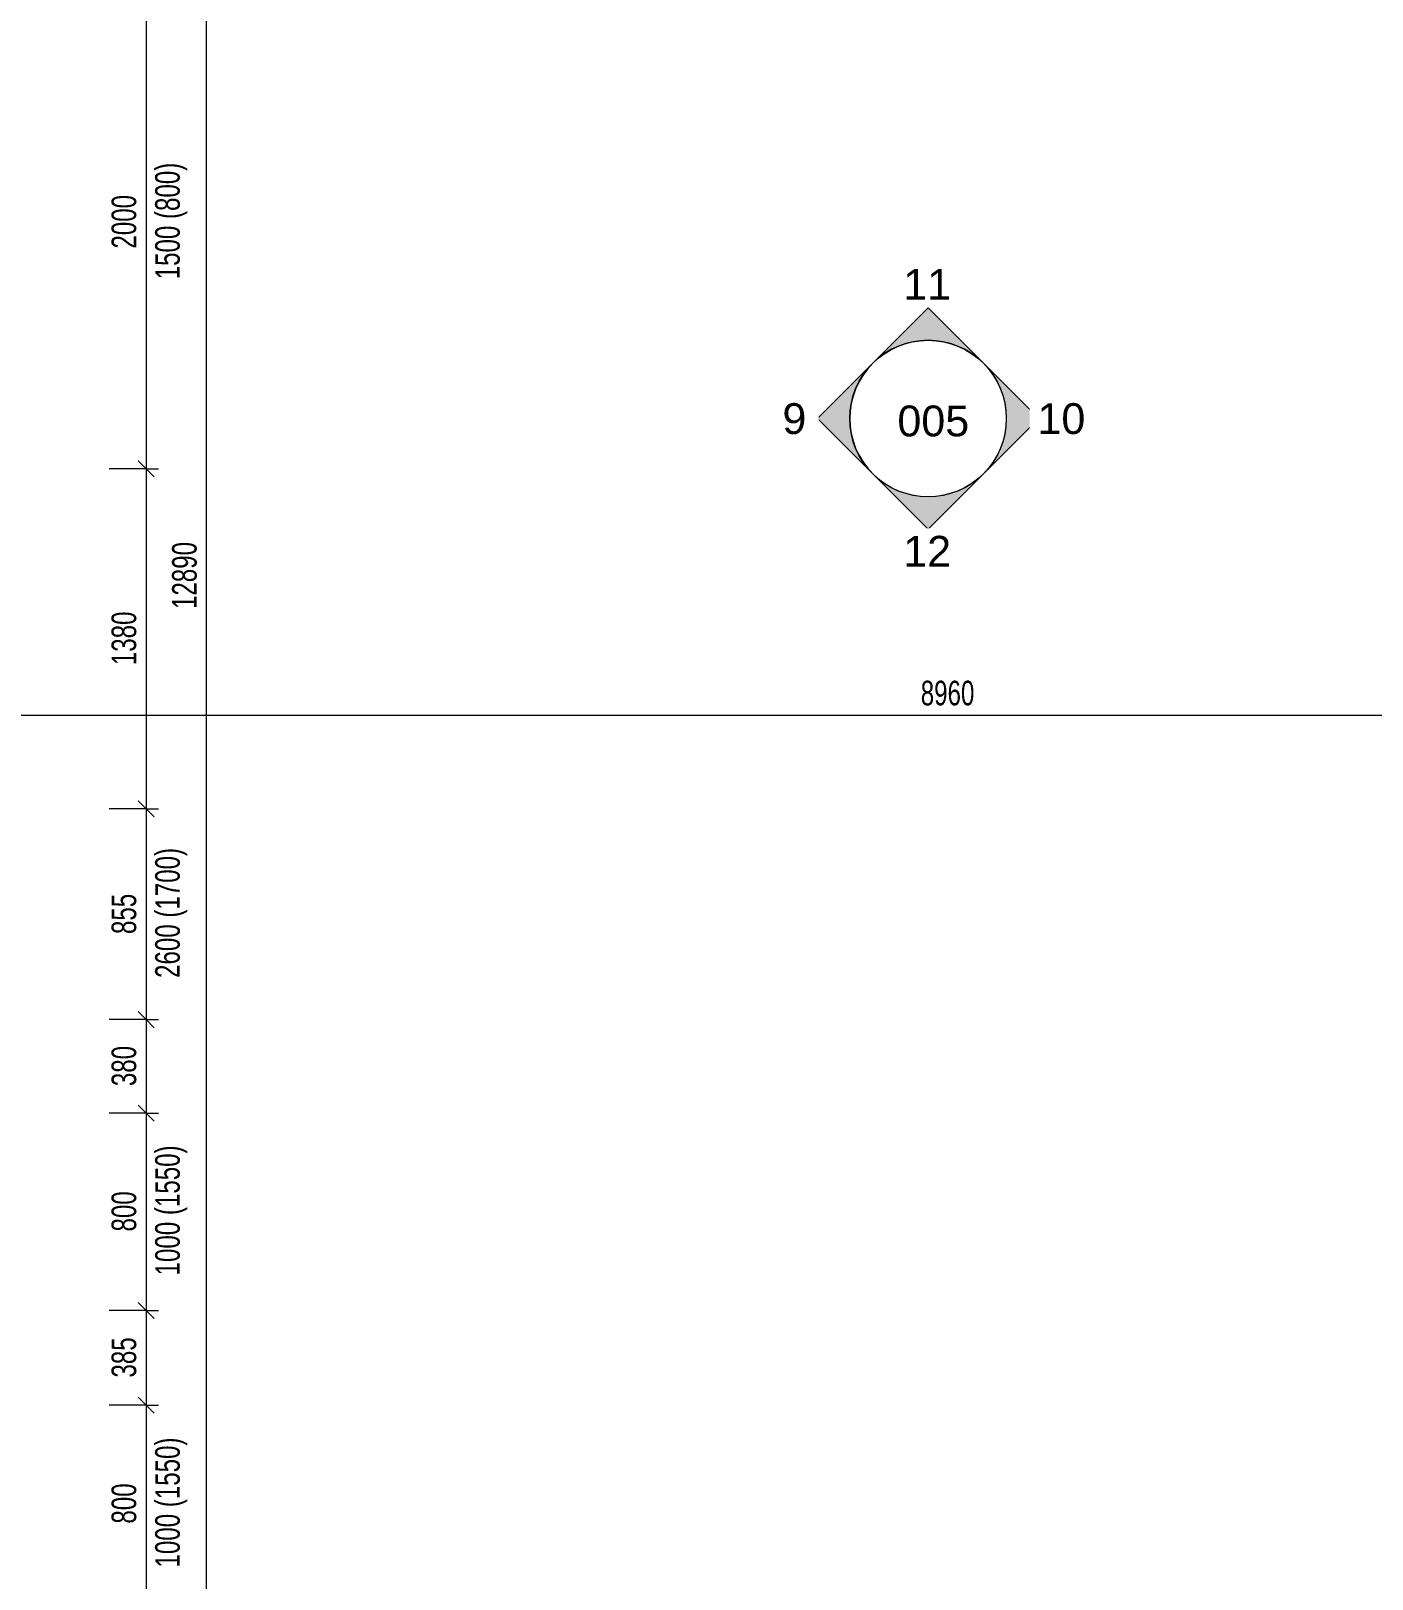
# Model space of a CAD drawing. Header units: millimetres. Extents: x -3281 to 232784, y -45352 to 20466.
# Drawn here: x 24433 to 29874, y -14750 to -8470 of the extents above; entities that cross this region are included whole.
import ezdxf

# ---------------------------------------------------------------- set-up
doc = ezdxf.new("R2010")
doc.units = ezdxf.units.MM
for name, color, linetype, lineweight in [('A-ANNO-DIMS', 211, 'Continuous', 9), ('A-ANNO-DIMS-50', 211, 'Continuous', 9), ('G-ANNO-SYMB', 111, 'Continuous', 9)]:
    doc.layers.add(name, color=color, linetype=linetype, lineweight=lineweight)
doc.styles.add('Arial', font='arial.ttf', dxfattribs={"height": 125})
doc.styles.add('Arial_1', font='arial.ttf', dxfattribs={"width": 0.7, "height": 100})
doc.dimstyles.new('Vnitřní_-_průhledné_1', dxfattribs={"dimscale": 304.8, "dimtxt": 102.02594, "dimasz": 0.213255, "dimexe": 0.164042, "dimexo": 0.0625, "dimgap": 0.032808, "dimtad": 1, "dimdec": 0, "dimrnd": 5, "dimzin": 0, "dimdsep": 46, "dimtxsty": 'Arial_1', "dimblk1": 'OBLIQUE', "dimblk2": 'OBLIQUE', "dimsah": 1, "dimcen": 0.09, "dimdle": 0.164042, "dimazin": 0, "dimtfac": 1, "dimtdec": 4, "dimtix": 1, "dimtmove": 0, "dimatfit": 3, "dimfxl": 0.492126, "dimfxlon": 1, "dimtvp": 1, "dimtolj": 1, "dimtzin": 0, "dimarcsym": 2})

# ---------------------------------------------------------------- blocks, each defined once
blk = doc.blocks.new('Pohled - Vyplněná šipka-93341-1NP_NÁVRH A')
at = {"layer": 'G-ANNO-SYMB'}
blk.add_circle((0, 0), 6.35, dxfattribs=at)
blk = doc.blocks.new('Pohled - Vyplněná šipka-94945-1NP_NÁVRH A')
at = {"layer": 'G-ANNO-SYMB'}
h = blk.add_hatch(color=256, dxfattribs=at)
edge = h.paths.add_edge_path()
edge.add_line((0, 8.98), (4.49, 4.49))
edge.add_arc((0, 0), 6.35, 45, 135)
edge.add_line((-4.49, 4.49), (0, 8.98))
for p, q in [((0, 8.98), (-4.49, 4.49)), ((0, 8.98), (-4.49, 4.49)), ((4.49, 4.49), (0, 8.98)), ((4.49, 4.49), (0, 8.98))]:
    blk.add_line(p, q, dxfattribs=at)
blk.add_arc((0, 0), 6.35, 45, 135, dxfattribs=at)
blk = doc.blocks.new('DIMBLOCK128-1NP_NÁVRH A')
at = {"layer": 'A-ANNO-DIMS-50', "lineweight": 18}
for p, q in [((25145.2, -4236.1), (25112.7, -4203.6)), ((25145.2, -4236.1), (25177.7, -4268.6)), ((25145.2, -17126.7), (25112.7, -17094.2)), ((25145.2, -17126.7), (25177.7, -17159.2))]:
    blk.add_line(p, q, dxfattribs=at)
at = {"layer": 'A-ANNO-DIMS-50'}
for p, q in [((25145.2, -17176.7), (25145.2, -4186.1)), ((25145.2, -4236.1), (24995.2, -4236.1)), ((25145.2, -4236.1), (25195.2, -4236.1)), ((25145.2, -17126.7), (24995.2, -17126.7)), ((25145.2, -17126.7), (25195.2, -17126.7))]:
    blk.add_line(p, q, dxfattribs=at)
at = {"layer": 'A-ANNO-DIMS-50', "color": 0, "insert": (25005.4, -10814.8), "char_height": 100, "width": 320.204, "attachment_point": 1, "rotation": 90, "line_spacing_factor": 0.941778, "style": 'Arial_1'}
blk.add_mtext('12890', dxfattribs=at)
blk = doc.blocks.new('_Oblique')
at = {"color": 0, "linetype": 'ByBlock', "lineweight": -2}
blk.add_line((-0.5, -0.5), (0.5, 0.5), dxfattribs=at)
blk = doc.blocks.new('DIMBLOCK129-1NP_NÁVRH A')
at = {"layer": 'A-ANNO-DIMS-50'}
for p, q in [((23670.3, -11245.5), (23670.3, -11095.5)), ((32629.1, -11245.5), (32629.1, -11095.5)), ((23620.3, -11245.5), (32679.1, -11245.5)), ((23670.3, -11245.5), (23670.3, -11295.5)), ((32629.1, -11245.5), (32629.1, -11295.5))]:
    blk.add_line(p, q, dxfattribs=at)
at = {"layer": 'A-ANNO-DIMS-50', "lineweight": 18}
for p, q in [((23670.3, -11245.5), (23702.8, -11213)), ((32629.1, -11245.5), (32661.6, -11213)), ((23670.3, -11245.5), (23637.8, -11278)), ((32629.1, -11245.5), (32596.6, -11278))]:
    blk.add_line(p, q, dxfattribs=at)
at = {"layer": 'A-ANNO-DIMS-50', "color": 0, "insert": (28043, -11105.7), "char_height": 100, "width": 256.164, "attachment_point": 1, "line_spacing_factor": 0.941778, "style": 'Arial_1'}
blk.add_mtext('8960', dxfattribs=at)
blk = doc.blocks.new('DIMBLOCK151-1NP_NÁVRH A')
at = {"layer": 'A-ANNO-DIMS-50', "lineweight": 18}
for p, q in [((24899.8, -8245.8), (24867.3, -8213.3)), ((24899.8, -8245.8), (24932.3, -8278.3)), ((24899.8, -10245.8), (24867.3, -10213.3)), ((24899.8, -10245.8), (24932.3, -10278.3))]:
    blk.add_line(p, q, dxfattribs=at)
at = {"layer": 'A-ANNO-DIMS-50'}
for p, q in [((24899.8, -8245.8), (24749.8, -8245.8)), ((24899.8, -8245.8), (24899.8, -10245.8)), ((24899.8, -8245.8), (24949.8, -8245.8)), ((24899.8, -10245.8), (24749.8, -10245.8)), ((24899.8, -10245.8), (24949.8, -10245.8))]:
    blk.add_line(p, q, dxfattribs=at)
at = {"layer": 'A-ANNO-DIMS-50', "color": 0, "char_height": 100, "attachment_point": 1, "rotation": 90, "line_spacing_factor": 0.941778, "style": 'Arial_1'}
for s, insert, width in [('1500 (800)', (24936.9, -9477.3), 555.649), ('2000', (24759.9, -9352.6), 256.164)]:
    blk.add_mtext(s, dxfattribs=dict(at, insert=insert, width=width))
blk = doc.blocks.new('DIMBLOCK152-1NP_NÁVRH A')
at = {"layer": 'A-ANNO-DIMS-50', "lineweight": 18}
for p, q in [((24899.8, -10245.8), (24867.3, -10213.3)), ((24899.8, -10245.8), (24932.3, -10278.3)), ((24899.8, -11625.8), (24867.3, -11593.3)), ((24899.8, -11625.8), (24932.3, -11658.3))]:
    blk.add_line(p, q, dxfattribs=at)
at = {"layer": 'A-ANNO-DIMS-50'}
for p, q in [((24899.8, -10245.8), (24749.8, -10245.8)), ((24899.8, -10245.8), (24899.8, -11625.8)), ((24899.8, -10245.8), (24949.8, -10245.8)), ((24899.8, -11625.8), (24749.8, -11625.8)), ((24899.8, -11625.8), (24949.8, -11625.8))]:
    blk.add_line(p, q, dxfattribs=at)
at = {"layer": 'A-ANNO-DIMS-50', "color": 0, "insert": (24759.9, -11042.6), "char_height": 100, "width": 256.164, "attachment_point": 1, "rotation": 90, "line_spacing_factor": 0.941778, "style": 'Arial_1'}
blk.add_mtext('1380', dxfattribs=at)
blk = doc.blocks.new('DIMBLOCK153-1NP_NÁVRH A')
at = {"layer": 'A-ANNO-DIMS-50', "lineweight": 18}
for p, q in [((24899.8, -11625.8), (24867.3, -11593.3)), ((24899.8, -11625.8), (24932.3, -11658.3)), ((24899.8, -12480.8), (24867.3, -12448.3)), ((24899.8, -12480.8), (24932.3, -12513.3))]:
    blk.add_line(p, q, dxfattribs=at)
at = {"layer": 'A-ANNO-DIMS-50'}
for p, q in [((24899.8, -11625.8), (24749.8, -11625.8)), ((24899.8, -11625.8), (24899.8, -12480.8)), ((24899.8, -11625.8), (24949.8, -11625.8)), ((24899.8, -12480.8), (24749.8, -12480.8)), ((24899.8, -12480.8), (24949.8, -12480.8))]:
    blk.add_line(p, q, dxfattribs=at)
at = {"layer": 'A-ANNO-DIMS-50', "color": 0, "char_height": 100, "attachment_point": 1, "rotation": 90, "line_spacing_factor": 0.941778, "style": 'Arial_1'}
for s, insert, width in [('2600 (1700)', (24936.9, -12311.5), 619.69), ('855', (24759.9, -12133.4), 192.123)]:
    blk.add_mtext(s, dxfattribs=dict(at, insert=insert, width=width))
blk = doc.blocks.new('DIMBLOCK154-1NP_NÁVRH A')
at = {"layer": 'A-ANNO-DIMS-50'}
for p, q in [((24899.8, -12480.8), (24749.8, -12480.8)), ((24899.8, -12480.8), (24899.8, -12860.1)), ((24899.8, -12480.8), (24949.8, -12480.8)), ((24899.8, -12860.1), (24749.8, -12860.1)), ((24899.8, -12860.1), (24949.8, -12860.1))]:
    blk.add_line(p, q, dxfattribs=at)
at = {"layer": 'A-ANNO-DIMS-50', "lineweight": 18}
for p, q in [((24899.8, -12480.8), (24867.3, -12448.3)), ((24899.8, -12480.8), (24932.3, -12513.3)), ((24899.8, -12860.1), (24867.3, -12827.6)), ((24899.8, -12860.1), (24932.3, -12892.6))]:
    blk.add_line(p, q, dxfattribs=at)
at = {"layer": 'A-ANNO-DIMS-50', "color": 0, "insert": (24759.9, -12750.5), "char_height": 100, "width": 192.123, "attachment_point": 1, "rotation": 90, "line_spacing_factor": 0.941778, "style": 'Arial_1'}
blk.add_mtext('380', dxfattribs=at)
blk = doc.blocks.new('DIMBLOCK155-1NP_NÁVRH A')
at = {"layer": 'A-ANNO-DIMS-50'}
for p, q in [((24899.8, -12860.1), (24749.8, -12860.1)), ((24899.8, -12860.1), (24899.8, -13660.1)), ((24899.8, -12860.1), (24949.8, -12860.1)), ((24899.8, -13660.1), (24749.8, -13660.1)), ((24899.8, -13660.1), (24949.8, -13660.1))]:
    blk.add_line(p, q, dxfattribs=at)
at = {"layer": 'A-ANNO-DIMS-50', "lineweight": 18}
for p, q in [((24899.8, -12860.1), (24867.3, -12827.6)), ((24899.8, -12860.1), (24932.3, -12892.6)), ((24899.8, -13660.1), (24867.3, -13627.6)), ((24899.8, -13660.1), (24932.3, -13692.6))]:
    blk.add_line(p, q, dxfattribs=at)
at = {"layer": 'A-ANNO-DIMS-50', "color": 0, "char_height": 100, "attachment_point": 1, "rotation": 90, "line_spacing_factor": 0.941778, "style": 'Arial_1'}
for s, insert, width in [('1000 (1550)', (24936.9, -13518.3), 619.69), ('800', (24759.9, -13340.2), 192.123)]:
    blk.add_mtext(s, dxfattribs=dict(at, insert=insert, width=width))
blk = doc.blocks.new('DIMBLOCK156-1NP_NÁVRH A')
at = {"layer": 'A-ANNO-DIMS-50', "lineweight": 18}
for p, q in [((24899.8, -13660.1), (24867.3, -13627.6)), ((24899.8, -13660.1), (24932.3, -13692.6)), ((24899.8, -14045.1), (24867.3, -14012.6)), ((24899.8, -14045.1), (24932.3, -14077.6))]:
    blk.add_line(p, q, dxfattribs=at)
at = {"layer": 'A-ANNO-DIMS-50'}
for p, q in [((24899.8, -13660.1), (24749.8, -13660.1)), ((24899.8, -13660.1), (24899.8, -14045.1)), ((24899.8, -13660.1), (24949.8, -13660.1)), ((24899.8, -14045.1), (24749.8, -14045.1)), ((24899.8, -14045.1), (24949.8, -14045.1))]:
    blk.add_line(p, q, dxfattribs=at)
at = {"layer": 'A-ANNO-DIMS-50', "color": 0, "insert": (24759.9, -13932.7), "char_height": 100, "width": 192.123, "attachment_point": 1, "rotation": 90, "line_spacing_factor": 0.941778, "style": 'Arial_1'}
blk.add_mtext('385', dxfattribs=at)
blk = doc.blocks.new('DIMBLOCK157-1NP_NÁVRH A')
at = {"layer": 'A-ANNO-DIMS-50'}
for p, q in [((24899.8, -14045.1), (24749.8, -14045.1)), ((24899.8, -14045.1), (24899.8, -14845.1)), ((24899.8, -14045.1), (24949.8, -14045.1)), ((24899.8, -14845.1), (24749.8, -14845.1)), ((24899.8, -14845.1), (24949.8, -14845.1))]:
    blk.add_line(p, q, dxfattribs=at)
at = {"layer": 'A-ANNO-DIMS-50', "lineweight": 18}
for p, q in [((24899.8, -14045.1), (24867.3, -14012.6)), ((24899.8, -14045.1), (24932.3, -14077.6)), ((24899.8, -14845.1), (24867.3, -14812.6)), ((24899.8, -14845.1), (24932.3, -14877.6))]:
    blk.add_line(p, q, dxfattribs=at)
at = {"layer": 'A-ANNO-DIMS-50', "color": 0, "char_height": 100, "attachment_point": 1, "rotation": 90, "line_spacing_factor": 0.941778, "style": 'Arial_1'}
for s, insert, width in [('1000 (1550)', (24936.9, -14703.3), 619.69), ('800', (24759.9, -14525.2), 192.123)]:
    blk.add_mtext(s, dxfattribs=dict(at, insert=insert, width=width))

msp = doc.modelspace()

# ---------------------------------------------------------------- block references
at = {"layer": 'G-ANNO-SYMB', "xscale": 49.99999999999998, "yscale": 49.99999999999998, "zscale": 49.99999999999998}
for name in ['Pohled - Vyplněná šipka-94945-1NP_NÁVRH A', 'Pohled - Vyplněná šipka-93341-1NP_NÁVRH A']:
    msp.add_blockref(name, (28072.6, -10042.3), dxfattribs=at)
at = {"layer": 'G-ANNO-SYMB', "xscale": 49.99999999999998, "yscale": 49.99999999999998, "zscale": 49.99999999999998, "rotation": 90}
msp.add_blockref('Pohled - Vyplněná šipka-94945-1NP_NÁVRH A', (28072.6, -10042.3), dxfattribs=at)
at = {"layer": 'G-ANNO-SYMB', "extrusion": (0, 0, -1), "xscale": 49.99999999999998, "yscale": 49.99999999999998, "zscale": 49.99999999999998, "rotation": 180}
msp.add_blockref('Pohled - Vyplněná šipka-94945-1NP_NÁVRH A', (-28072.6, -10042.3), dxfattribs=at)

# ---------------------------------------------------------------- dimensions: what is measured, and where the dimension line sits
at = {"layer": 'A-ANNO-DIMS'}
for base, p1, p2, override, picture, middle in [((25145.2, -4236.1), (24995.2, -17126.7), (24995.2, -4236.1), {"dimpost": '<>', "dimfxl": 12890.571624}, 'DIMBLOCK128-1NP_NÁVRH A', (25084.1, -10681.4)), ((24899.8, -11625.8), (24749.8, -10245.8), (24749.8, -11625.8), {"dimpost": '<>', "dimfxl": 1380}, 'DIMBLOCK152-1NP_NÁVRH A', (24838.7, -10935.8)), ((24899.8, -12860.1), (24749.8, -12480.8), (24749.8, -12860.1), {"dimpost": '<>', "dimfxl": 379.314286}, 'DIMBLOCK154-1NP_NÁVRH A', (24838.7, -12670.5)), ((24899.8, -14045.1), (24749.8, -13660.1), (24749.8, -14045.1), {"dimpost": '<>', "dimfxl": 385}, 'DIMBLOCK156-1NP_NÁVRH A', (24838.7, -13852.6))]:
    dim = msp.add_linear_dim(base=base, p1=p1, p2=p2, angle=90, dimstyle='Vnitřní_-_průhledné_1', override=override, dxfattribs=at)
    dim.commit()
    dim.dimension.update_dxf_attribs({"geometry": picture, "text_midpoint": middle})
for base, p1, p2, text, override, picture, middle in [((24899.8, -10245.8), (24749.8, -8245.8), (24749.8, -10245.8), '<>\\X1500 (800)', {"dimpost": '<>', "dimfxl": 2000}, 'DIMBLOCK151-1NP_NÁVRH A', (24899.8, -9245.8)), ((24899.8, -12480.8), (24749.8, -11625.8), (24749.8, -12480.8), '<>\\X2600 (1700)', {"dimpost": '<>', "dimfxl": 855}, 'DIMBLOCK153-1NP_NÁVRH A', (24899.8, -12053.3)), ((24899.8, -13660.1), (24749.8, -12860.1), (24749.8, -13660.1), '<>\\X1000 (1550)', {"dimpost": '<>', "dimfxl": 800}, 'DIMBLOCK155-1NP_NÁVRH A', (24899.8, -13260.1)), ((24899.8, -14845.1), (24749.8, -14045.1), (24749.8, -14845.1), '<>\\X1000 (1550)', {"dimpost": '<>', "dimfxl": 800}, 'DIMBLOCK157-1NP_NÁVRH A', (24899.8, -14445.1))]:
    dim = msp.add_linear_dim(base=base, p1=p1, p2=p2, angle=90, text=text, dimstyle='Vnitřní_-_průhledné_1', override=override, dxfattribs=at)
    dim.commit()
    dim.dimension.update_dxf_attribs({"geometry": picture, "text_midpoint": middle})
dim = msp.add_linear_dim(base=(32629.1, -11245.5), p1=(23670.3, -11095.5), p2=(32629.1, -11095.5), dimstyle='Vnitřní_-_průhledné_1', override={"dimpost": '<>', "dimfxl": 8958.802816}, dxfattribs=at)
dim.commit()
dim.dimension.update_dxf_attribs({"geometry": 'DIMBLOCK129-1NP_NÁVRH A', "text_midpoint": (28149.7, -11184.5)})

# ---------------------------------------------------------------- next in the draw order: texts
at = {"layer": 'G-ANNO-SYMB', "char_height": 125, "attachment_point": 1, "style": 'Arial', "bg_fill": 3, "box_fill_scale": 1.25, "bg_fill_color": 256, "bg_fill_true_color": 13158600, "bg_fill_transparency": 0}
for s, insert, width in [('11', (27972, -9435.4), 232.489), ('\\fArial|b0|i0|c238|p34|;9', (27481.7, -9979.9), 116.245), ('108', (27948.2, -9989.4), 348.734), ('12', (27972, -10518.2), 232.489)]:
    msp.add_mtext(s, dxfattribs=dict(at, insert=insert, width=width))

# ---------------------------------------------------------------- next in the draw order: block references
at = {"layer": 'G-ANNO-SYMB', "xscale": 49.99999999999998, "yscale": 49.99999999999998, "zscale": 49.99999999999998}
for name in ['Pohled - Vyplněná šipka-94945-1NP_NÁVRH A', 'Pohled - Vyplněná šipka-93341-1NP_NÁVRH A']:
    msp.add_blockref(name, (28072.6, -10042.3), dxfattribs=at)
at = {"layer": 'G-ANNO-SYMB', "xscale": 49.99999999999998, "yscale": 49.99999999999998, "zscale": 49.99999999999998, "rotation": 90}
msp.add_blockref('Pohled - Vyplněná šipka-94945-1NP_NÁVRH A', (28072.6, -10042.3), dxfattribs=at)
at = {"layer": 'G-ANNO-SYMB', "extrusion": (0, 0, -1), "xscale": 49.99999999999998, "yscale": 49.99999999999998, "zscale": 49.99999999999998}
for rotation in [89.9999999999998, 180]:
    msp.add_blockref('Pohled - Vyplněná šipka-94945-1NP_NÁVRH A', (-28072.6, -10042.3), dxfattribs=dict(at, rotation=rotation))

# ---------------------------------------------------------------- next in the draw order: texts
at = {"layer": 'G-ANNO-SYMB', "char_height": 125, "attachment_point": 1, "style": 'Arial', "bg_fill": 3, "box_fill_scale": 1.25, "bg_fill_color": 256, "bg_fill_true_color": 13158600, "bg_fill_transparency": 0}
for s, insert, width in [('11', (27972, -9435.4), 232.489), ('\\fArial|b0|i0|c238|p34|;9', (27481.7, -9979.9), 116.245), ('116', (27948.2, -9989.4), 348.734), ('10', (28516.5, -9979.9), 232.489), ('12', (27972, -10518.2), 232.489)]:
    msp.add_mtext(s, dxfattribs=dict(at, insert=insert, width=width))

# ---------------------------------------------------------------- next in the draw order: block references
at = {"layer": 'G-ANNO-SYMB', "xscale": 49.99999999999998, "yscale": 49.99999999999998, "zscale": 49.99999999999998}
for name in ['Pohled - Vyplněná šipka-94945-1NP_NÁVRH A', 'Pohled - Vyplněná šipka-93341-1NP_NÁVRH A']:
    msp.add_blockref(name, (28072.6, -10042.3), dxfattribs=at)
at = {"layer": 'G-ANNO-SYMB', "xscale": 49.99999999999998, "yscale": 49.99999999999998, "zscale": 49.99999999999998, "rotation": 90}
msp.add_blockref('Pohled - Vyplněná šipka-94945-1NP_NÁVRH A', (28072.6, -10042.3), dxfattribs=at)
at = {"layer": 'G-ANNO-SYMB', "extrusion": (0, 0, -1), "xscale": 49.99999999999998, "yscale": 49.99999999999998, "zscale": 49.99999999999998, "rotation": 180}
msp.add_blockref('Pohled - Vyplněná šipka-94945-1NP_NÁVRH A', (-28072.6, -10042.3), dxfattribs=at)

# ---------------------------------------------------------------- next in the draw order: texts
at = {"layer": 'G-ANNO-SYMB', "char_height": 125, "attachment_point": 1, "style": 'Arial', "bg_fill": 3, "box_fill_scale": 1.25, "bg_fill_color": 256, "bg_fill_true_color": 13158600, "bg_fill_transparency": 0}
for s, insert, width in [('11', (27972, -9435.4), 232.489), ('\\fArial|b0|i0|c238|p34|;9', (27481.7, -9979.9), 116.245), ('116', (27948.2, -9989.4), 348.734), ('12', (27972, -10518.2), 232.489)]:
    msp.add_mtext(s, dxfattribs=dict(at, insert=insert, width=width))

# ---------------------------------------------------------------- next in the draw order: block references
at = {"layer": 'G-ANNO-SYMB', "xscale": 49.99999999999998, "yscale": 49.99999999999998, "zscale": 49.99999999999998}
msp.add_blockref('Pohled - Vyplněná šipka-93341-1NP_NÁVRH A', (28072.6, -10042.3), dxfattribs=at)
at = {"layer": 'G-ANNO-SYMB', "extrusion": (0, 0, -1), "xscale": 49.99999999999998, "yscale": 49.99999999999998, "zscale": 49.99999999999998, "rotation": 90.00000000000053}
msp.add_blockref('Pohled - Vyplněná šipka-94945-1NP_NÁVRH A', (-28072.6, -10042.3), dxfattribs=at)

# ---------------------------------------------------------------- next in the draw order: texts
at = {"layer": 'G-ANNO-SYMB', "char_height": 125, "attachment_point": 1, "style": 'Arial', "bg_fill": 3, "box_fill_scale": 1.25, "bg_fill_color": 256, "bg_fill_true_color": 13158600, "bg_fill_transparency": 0}
for s, insert, width in [('116', (27948.2, -9989.4), 348.734), ('10', (28516.5, -9979.9), 232.489)]:
    msp.add_mtext(s, dxfattribs=dict(at, insert=insert, width=width))

# ---------------------------------------------------------------- next in the draw order: block references
at = {"layer": 'G-ANNO-SYMB', "xscale": 49.99999999999998, "yscale": 49.99999999999998, "zscale": 49.99999999999998}
msp.add_blockref('Pohled - Vyplněná šipka-93341-1NP_NÁVRH A', (28072.6, -10042.3), dxfattribs=at)

# ---------------------------------------------------------------- next in the draw order: texts
at = {"layer": 'G-ANNO-SYMB', "insert": (27948.2, -9989.4), "char_height": 125, "width": 348.734, "attachment_point": 1, "style": 'Arial', "bg_fill": 3, "box_fill_scale": 1.25, "bg_fill_color": 256, "bg_fill_true_color": 13158600, "bg_fill_transparency": 0}
msp.add_mtext('116', dxfattribs=at)

# ---------------------------------------------------------------- next in the draw order: block references
at = {"layer": 'G-ANNO-SYMB', "xscale": 49.99999999999998, "yscale": 49.99999999999998, "zscale": 49.99999999999998}
msp.add_blockref('Pohled - Vyplněná šipka-93341-1NP_NÁVRH A', (28072.6, -10042.3), dxfattribs=at)

# ---------------------------------------------------------------- next in the draw order: texts
at = {"layer": 'G-ANNO-SYMB', "insert": (27948.2, -9989.4), "char_height": 125, "width": 348.734, "attachment_point": 1, "style": 'Arial', "bg_fill": 3, "box_fill_scale": 1.25, "bg_fill_color": 256, "bg_fill_true_color": 13158600, "bg_fill_transparency": 0}
msp.add_mtext('005', dxfattribs=at)

# ---------------------------------------------------------------- next in the draw order: block references
at = {"layer": 'G-ANNO-SYMB', "xscale": 49.99999999999998, "yscale": 49.99999999999998, "zscale": 49.99999999999998}
msp.add_blockref('Pohled - Vyplněná šipka-93341-1NP_NÁVRH A', (28072.6, -10042.3), dxfattribs=at)

# ---------------------------------------------------------------- next in the draw order: texts
at = {"layer": 'G-ANNO-SYMB', "insert": (27948.2, -9989.4), "char_height": 125, "width": 348.734, "attachment_point": 1, "style": 'Arial', "bg_fill": 3, "box_fill_scale": 1.25, "bg_fill_color": 256, "bg_fill_true_color": 13158600, "bg_fill_transparency": 0}
msp.add_mtext('005', dxfattribs=at)

# ---------------------------------------------------------------- next in the draw order: block references
at = {"layer": 'G-ANNO-SYMB', "xscale": 49.99999999999998, "yscale": 49.99999999999998, "zscale": 49.99999999999998}
msp.add_blockref('Pohled - Vyplněná šipka-93341-1NP_NÁVRH A', (28072.6, -10042.3), dxfattribs=at)

# ---------------------------------------------------------------- next in the draw order: texts
at = {"layer": 'G-ANNO-SYMB', "insert": (27948.2, -9989.4), "char_height": 125, "width": 348.734, "attachment_point": 1, "style": 'Arial', "bg_fill": 3, "box_fill_scale": 1.25, "bg_fill_color": 256, "bg_fill_true_color": 13158600, "bg_fill_transparency": 0}
msp.add_mtext('005', dxfattribs=at)

# ---------------------------------------------------------------- next in the draw order: block references
at = {"layer": 'G-ANNO-SYMB', "xscale": 49.99999999999998, "yscale": 49.99999999999998, "zscale": 49.99999999999998}
msp.add_blockref('Pohled - Vyplněná šipka-93341-1NP_NÁVRH A', (28072.6, -10042.3), dxfattribs=at)

# ---------------------------------------------------------------- next in the draw order: texts
at = {"layer": 'G-ANNO-SYMB', "insert": (27948.2, -9989.4), "char_height": 125, "width": 348.734, "attachment_point": 1, "style": 'Arial', "bg_fill": 3, "box_fill_scale": 1.25, "bg_fill_color": 256, "bg_fill_true_color": 13158600, "bg_fill_transparency": 0}
msp.add_mtext('005', dxfattribs=at)

# ---------------------------------------------------------------- next in the draw order: block references
at = {"layer": 'G-ANNO-SYMB', "extrusion": (0, 0, -1), "xscale": 49.99999999999998, "yscale": 49.99999999999998, "zscale": 49.99999999999998, "rotation": 90.00000000000053}
msp.add_blockref('Pohled - Vyplněná šipka-94945-1NP_NÁVRH A', (-28072.6, -10042.3), dxfattribs=at)

# ---------------------------------------------------------------- next in the draw order: texts
at = {"layer": 'G-ANNO-SYMB', "insert": (28516.5, -9979.9), "char_height": 125, "width": 232.489, "attachment_point": 1, "style": 'Arial', "bg_fill": 3, "box_fill_scale": 1.25, "bg_fill_color": 256, "bg_fill_true_color": 13158600, "bg_fill_transparency": 0}
msp.add_mtext('10', dxfattribs=at)

doc.saveas('drawing.dxf')
